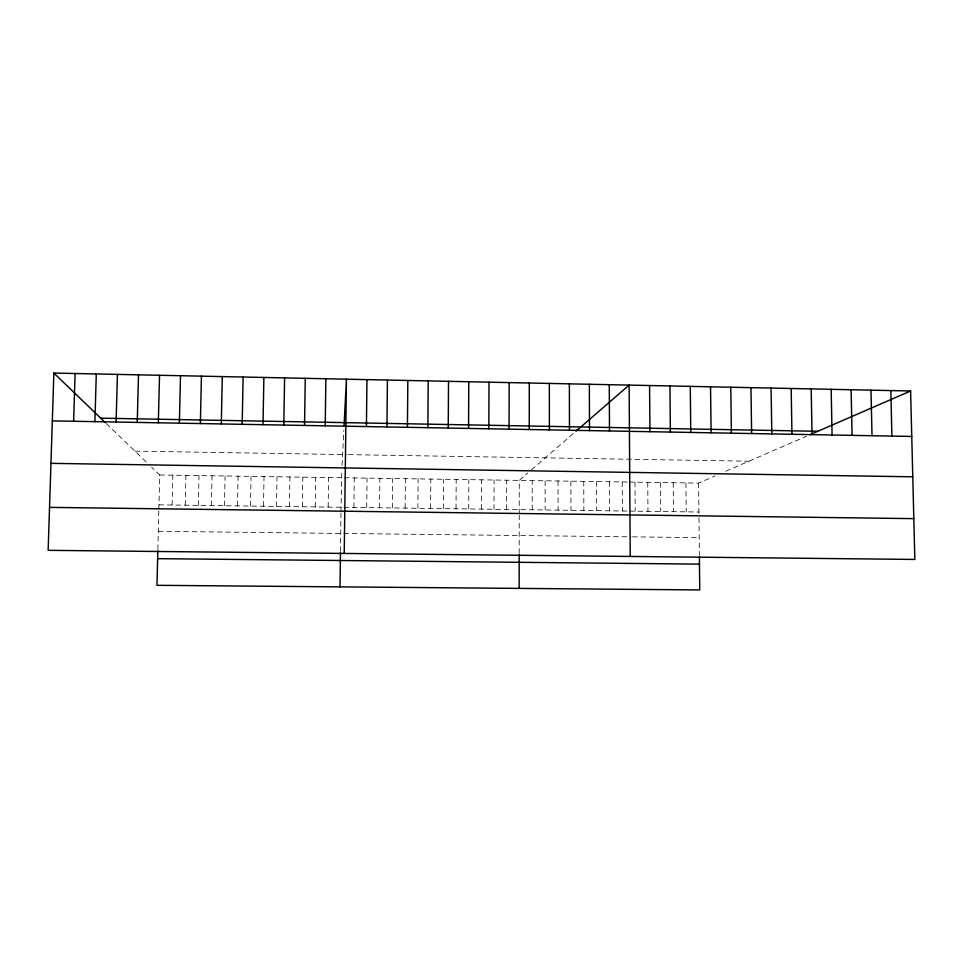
<?xml version="1.0" encoding="UTF-8"?>
<svg xmlns="http://www.w3.org/2000/svg" width="963" height="963" viewBox="0 0 963 963"><rect width="100%" height="100%" fill="white"/><g stroke="black" fill="none" stroke-linecap="round" stroke-linejoin="round"><path stroke-width="0.72" stroke-dasharray="4.82 3.61" d="M519.189 553.376L519.226 515.374M519.226 513.941L519.262 480.405L527.784 473.014M532.202 509.8L532.202 480.597M494.007 509.295L494.091 480.019M506.634 509.463L506.682 480.212M468.716 508.958L468.837 479.646M481.368 509.126L481.476 479.839M443.329 508.62L443.51 479.261M456.029 508.789L456.185 479.454M417.882 508.283L418.111 478.876M430.617 508.452L430.822 479.068M392.35 507.946L392.627 478.503M405.122 508.115L405.375 478.695M366.734 507.597L367.059 478.117M379.554 507.778L379.855 478.31M340.469 551.474L340.974 513.074M340.986 511.618L341.817 470.137M353.903 507.429L354.252 477.925M315.274 506.923L315.708 477.347M328.166 507.092L328.576 477.54M289.43 506.574L289.911 476.95M302.358 506.755L302.815 477.142M263.501 506.237L264.031 476.565M276.477 506.406L276.983 476.757M250.512 506.057L251.066 476.372M224.463 505.719L225.077 475.975M237.488 505.888L238.078 476.179M198.33 505.37L198.992 475.59M211.403 505.539L212.041 475.782M172.124 505.021L172.846 475.192M185.233 505.19L185.931 475.397M157.872 549.524L158.835 510.715M158.871 509.246L159.738 475L151.624 467.187M342.058 465.237L343.839 430.341M531.407 469.872L575.08 431.99M629.308 482.054L698.596 483.101L715.124 475.915M725.777 471.28L806.621 436.167M158.329 531.299L631.078 536.836M632.51 536.848L699.186 537.631M158.991 504.841L341.046 507.26M343.899 507.296L628.069 511.064M629.501 511.088L698.909 512.015M159.738 475L341.42 477.732M344.273 477.768L627.888 482.03M134.94 451.129L346.993 454.608M348.462 454.632L748.973 461.205M106.303 423.551L148.17 463.865M698.596 483.101L698.957 516.276M698.969 517.697L699.379 555.29M685.909 482.908L686.198 511.847M673.209 482.716L673.474 511.678M660.486 482.523L660.738 511.497M647.75 482.331L647.967 511.329M634.99 482.138L635.183 511.16M622.218 481.945L622.387 510.992M609.41 481.753L609.555 510.823M596.591 481.56L596.711 510.655M583.759 481.368L583.855 510.486M570.903 481.175L570.975 510.318M558.022 480.982L558.071 510.137M545.118 480.79L545.142 509.969"/><path stroke-width="1.44" d="M519.153 588.393L519.189 554.857M529.265 429.51L529.277 383.009M509.078 429.149L509.162 382.588M468.572 428.415L468.776 381.745M488.855 428.788L488.987 382.167M448.24 428.054L448.517 381.324M427.861 427.68L428.198 380.903M407.433 427.307L407.831 380.469M366.421 426.561L366.951 379.615M386.957 426.934L387.415 380.048M340.023 586.864L340.457 552.762M344.236 553.448L346.439 379.193L344.092 425.261M325.217 425.815L325.879 378.76M304.537 425.441L305.259 378.327M283.808 425.068L284.591 377.893M242.182 424.322L243.109 377.027M263.019 424.695L263.874 377.46M221.297 423.937L222.297 376.593M200.364 423.564L201.423 376.16M179.371 423.178L180.502 375.714M158.329 422.793L159.521 375.281M157.836 550.836L156.969 585.311L699.752 589.934L699.391 556.758M116.09 422.035L117.426 374.402M137.24 422.42L138.503 374.836M94.892 421.65L96.288 373.957M73.633 421.264L75.102 373.512M53.868 373.066L48.15 550.33L914.85 559.443L910.613 390.99L53.868 373.066L105.376 422.661M576.03 431.159L629.14 385.104L630.223 556.458M809.943 434.722L910.613 390.99M157.643 558.66L699.475 564.125M49.534 507.369L913.827 518.636M50.955 463.347L912.768 476.805M100.706 418.159L817.816 431.292M52.327 420.879L911.756 436.444M890.823 390.569L891.907 436.083M870.985 390.159L872.021 435.721M851.111 389.738L852.074 435.36M831.177 389.329L832.08 434.999M811.195 388.908L812.038 434.638M791.165 388.486L791.947 434.265M771.086 388.065L771.808 433.904M750.959 387.644L751.622 433.543M730.785 387.222L731.386 433.169M710.55 386.801L711.091 432.808M690.278 386.38L690.76 432.435M669.947 385.958L670.368 432.074M649.568 385.525L649.929 431.701M609.266 384.682L609.495 430.967M589.344 384.261L589.512 430.605M569.374 383.852L569.47 430.244M549.343 383.43L549.392 429.883"/></g></svg>
